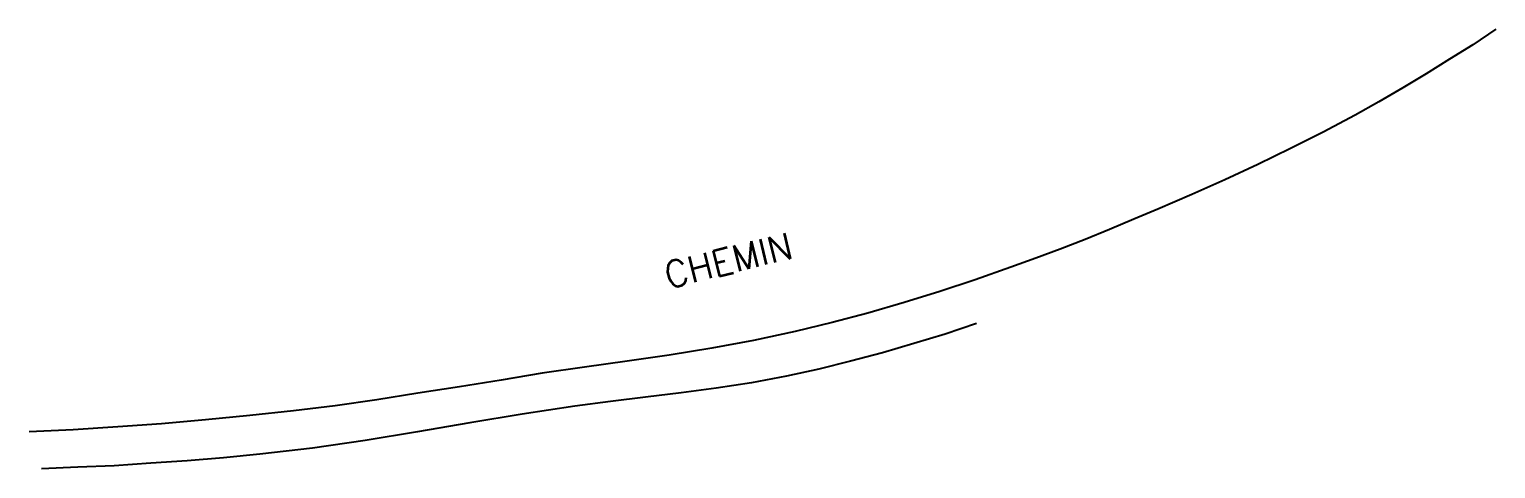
# Model space of a CAD drawing. Header units: millimetres. Extents: x 109230 to 109856, y 121000 to 122001.
# Drawn here: x 109757.8 to 109855.7, y 121007 to 121036.4 of the extents above; entities that cross this region are included whole.
import ezdxf

# ---------------------------------------------------------------- set-up
doc = ezdxf.new("R2010")
doc.units = ezdxf.units.MM
doc.layers.add('W0071', color=7, linetype='CONTINUOUS')
doc.layers.add('W0989', color=7, linetype='CONTINUOUS')
doc.styles.get("Standard").update_dxf_attribs({"font": 'romans.shx', "width": 0.85})

msp = doc.modelspace()

# ---------------------------------------------------------------- linework, layer by layer
at = {"layer": 'W0071'}
for points in [[(109855.683, 121036.367), (109854.167, 121035.333), (109852.6, 121034.367), (109851.033, 121033.4), (109849.483, 121032.467), (109847.883, 121031.533), (109846.3, 121030.633), (109844.167, 121029.5), (109841.983, 121028.4), (109839.8, 121027.333), (109837.6, 121026.317), (109835.383, 121025.333), (109833.133, 121024.367), (109831.517, 121023.683), (109829.9, 121023), (109828.267, 121022.333), (109826.6, 121021.7), (109824.967, 121021.083), (109823.3, 121020.483)], [(109823.3, 121020.483), (109820.933, 121019.633), (109818.567, 121018.867), (109816.183, 121018.117), (109813.767, 121017.417), (109811.367, 121016.783), (109808.917, 121016.183), (109806.133, 121015.583), (109803.333, 121015.083), (109800.5, 121014.617), (109797.683, 121014.217), (109794.833, 121013.817), (109792.017, 121013.4), (109789.267, 121012.933), (109786.5, 121012.5), (109783.717, 121012.067), (109780.967, 121011.633), (109778.2, 121011.233), (109775.417, 121010.9), (109772.483, 121010.583), (109769.533, 121010.3), (109766.6, 121010.033), (109763.667, 121009.817), (109760.7, 121009.633), (109757.767, 121009.5)], [(109821.017, 121016.717), (109818.933, 121016.017), (109816.833, 121015.383), (109814.733, 121014.767), (109812.6, 121014.2), (109810.483, 121013.683), (109808.333, 121013.2), (109806, 121012.767)], [(109806, 121012.767), (109803.633, 121012.4), (109801.283, 121012.1), (109798.917, 121011.817), (109796.567, 121011.517), (109794.2, 121011.2), (109790.683, 121010.667), (109787.183, 121010.083), (109783.683, 121009.483), (109780.183, 121008.917), (109776.683, 121008.4), (109773.167, 121008), (109770.733, 121007.767), (109768.3, 121007.567), (109765.883, 121007.4), (109763.433, 121007.233), (109761.017, 121007.133), (109758.583, 121007.033)]]:
    msp.add_lwpolyline(points, dxfattribs=at)

# ---------------------------------------------------------------- texts
at = {"layer": 'W0989'}
msp.add_text('CHEMIN', height=1.75, rotation=13.83323, dxfattribs=at).set_placement((109800.425, 121019.043))

doc.saveas('drawing.dxf')
